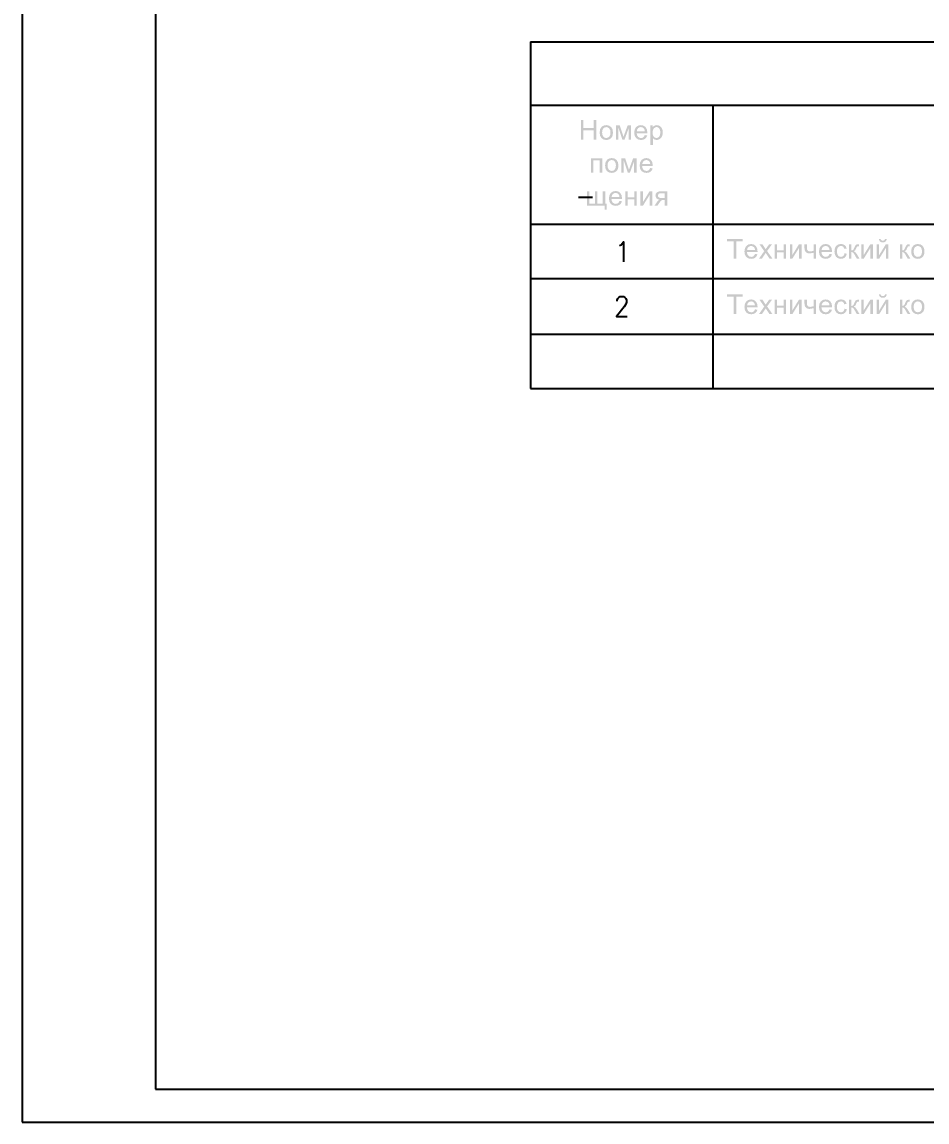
# Model space of a CAD drawing. Header units: millimetres. Extents: x 0 to 420, y 0 to 297.
# Drawn here: x 0.2 to 47.9, y 0 to 58 of the extents above; entities that cross this region are included whole.
import ezdxf

# ---------------------------------------------------------------- set-up
doc = ezdxf.new("R2010")
doc.units = ezdxf.units.MM
doc.layers.get('0').update_dxf_attribs({"linetype": 'CONTINUOUS'})
doc.styles.get("Standard").update_dxf_attribs({"font": 'STANDARD'})

msp = doc.modelspace()

# ---------------------------------------------------------------- hatches: boundary and pattern name
at = {"true_color": 0x0000fb}
for points in [[(29.664423, 51.773666), (29.664423, 52.808849), (29.801676, 52.808849), (29.801676, 52.383862), (30.339662, 52.383862), (30.339662, 52.808849), (30.476915, 52.808849), (30.476915, 51.773666), (30.339662, 51.773666), (30.339662, 52.261492), (29.801676, 52.261492), (29.801676, 51.773666)], [(31.514883, 52.52387), (31.712769, 52.52387), (31.910104, 51.923597), (32.128937, 52.52387), (32.31194, 52.52387), (32.31194, 51.773666), (32.184609, 51.773666), (32.184609, 52.377247), (31.963021, 51.773666), (31.848919, 51.773666), (31.639457, 52.406462), (31.639457, 51.773666), (31.514883, 51.773666)], [(30.194913, 50.788204), (30.786918, 50.788204), (30.786918, 50.038), (30.659587, 50.038), (30.659587, 50.682922), (30.322244, 50.682922), (30.322244, 50.038), (30.194913, 50.038)], [(31.802181, 50.788204), (32.000068, 50.788204), (32.197403, 50.18793), (32.416235, 50.788204), (32.599239, 50.788204), (32.599239, 50.038), (32.471908, 50.038), (32.471908, 50.641581), (32.250319, 50.038), (32.136218, 50.038), (31.926756, 50.670795), (31.926756, 50.038), (31.802181, 50.038)], [(29.987105, 49.052537), (30.113885, 49.052537), (30.113885, 48.407064), (30.403824, 48.407064), (30.403824, 49.052537), (30.530604, 49.052537), (30.530604, 48.407064), (30.821094, 48.407064), (30.821094, 49.052537), (30.947322, 49.052537), (30.947322, 48.407064), (31.031658, 48.407064), (31.031658, 48.089564), (30.926376, 48.089564), (30.926376, 48.302333), (29.987105, 48.302333)], [(31.998386, 49.052537), (32.125716, 49.052537), (32.125716, 48.739998), (32.477943, 48.739998), (32.477943, 49.052537), (32.605274, 49.052537), (32.605274, 48.302333), (32.477943, 48.302333), (32.477943, 48.634716), (32.125716, 48.634716), (32.125716, 48.302333), (31.998386, 48.302333)], [(32.804474, 49.052537), (32.931805, 49.052537), (32.931805, 48.480376), (33.284032, 49.052537), (33.421284, 49.052537), (33.421284, 48.302333), (33.293953, 48.302333), (33.293953, 48.870636), (32.941727, 48.302333), (32.804474, 48.302333)], [(37.712828, 45.508333), (37.712828, 46.421697), (37.372177, 46.421697), (37.372177, 46.543515), (38.192385, 46.543515), (38.192385, 46.421697), (37.850081, 46.421697), (37.850081, 45.508333)], [(39.053817, 45.508333), (39.327771, 45.898042), (39.074212, 46.258537), (39.233513, 46.258537), (39.348717, 46.082699), (39.400531, 45.998364), (39.457858, 46.081046), (39.584086, 46.258537), (39.736221, 46.258537), (39.47715, 45.905208), (39.756065, 45.508333), (39.600071, 45.508333), (39.445731, 45.741497), (39.404941, 45.804336), (39.208157, 45.508333)], [(39.869907, 46.258537), (39.997238, 46.258537), (39.997238, 45.945998), (40.349465, 45.945998), (40.349465, 46.258537), (40.476795, 46.258537), (40.476795, 45.508333), (40.349465, 45.508333), (40.349465, 45.840716), (39.997238, 45.840716), (39.997238, 45.508333), (39.869907, 45.508333)], [(40.675996, 46.258537), (40.803327, 46.258537), (40.803327, 45.686376), (41.155553, 46.258537), (41.292806, 46.258537), (41.292806, 45.508333), (41.165475, 45.508333), (41.165475, 46.076636), (40.813249, 45.508333), (40.675996, 45.508333)], [(41.446012, 46.258537), (41.573343, 46.258537), (41.573343, 46.116324), (41.575961, 46.037293), (41.584367, 45.983481), (41.636732, 45.911272), (41.683723, 45.887983), (41.741463, 45.880403), (41.824077, 45.889912), (41.927774, 45.918437), (41.927774, 46.258537), (42.055105, 46.258537), (42.055105, 45.508333), (41.927774, 45.508333), (41.927774, 45.810399), (41.708942, 45.774019), (41.628257, 45.784768), (41.557909, 45.817014), (41.502994, 45.865245), (41.469163, 45.923398), (41.446012, 46.062305)], [(43.556169, 45.782838), (43.681295, 45.766853), (43.64457, 45.651167), (43.576013, 45.564006), (43.481893, 45.509436), (43.368756, 45.491245), (43.229919, 45.516188), (43.12126, 45.591567), (43.051325, 45.714074), (43.028105, 45.880403), (43.038096, 45.994436), (43.068344, 46.093173), (43.11878, 46.172616), (43.190713, 46.229323), (43.276358, 46.263567), (43.369858, 46.275074), (43.480584, 46.259502), (43.569398, 46.213337), (43.633133, 46.13851), (43.669168, 46.038051), (43.545696, 46.018758), (43.520891, 46.084835), (43.482857, 46.132309), (43.433386, 46.16111), (43.374819, 46.170894), (43.287245, 46.1536), (43.218274, 46.101992), (43.173626, 46.012971), (43.158743, 45.884262), (43.173212, 45.753211), (43.216621, 45.664327), (43.283249, 45.612995), (43.367653, 45.595976), (43.436211, 45.607276), (43.492779, 45.641727), (43.533569, 45.699674)], [(43.796791, 46.258537), (43.92357, 46.258537), (43.92357, 45.934423), (43.975385, 45.94021), (44.009009, 45.957574), (44.038843, 46.003049), (44.080667, 46.093173), (44.114498, 46.166691), (44.1413, 46.21003), (44.194768, 46.248615), (44.292333, 46.258537), (44.317689, 46.258537), (44.317689, 46.153255), (44.282412, 46.153806), (44.241139, 46.150086), (44.218471, 46.138923), (44.199591, 46.107918), (44.173271, 46.046319), (44.14509, 45.984239), (44.119803, 45.944896), (44.04594, 45.893081), (44.127038, 45.844299), (44.206895, 45.740946), (44.346353, 45.508333), (44.206344, 45.508333), (44.070745, 45.740946), (44.031402, 45.798479), (43.997433, 45.832448), (43.92357, 45.855048), (43.92357, 45.508333), (43.796791, 45.508333)], [(44.437393, 46.258537), (44.564724, 46.258537), (44.564724, 45.686376), (44.916951, 46.258537), (45.054203, 46.258537), (45.054203, 45.508333), (44.926873, 45.508333), (44.926873, 46.076636), (44.574646, 45.508333), (44.437393, 45.508333)], [(46.476823, 46.258537), (46.603603, 46.258537), (46.603603, 45.934423), (46.655417, 45.94021), (46.689041, 45.957574), (46.718875, 46.003049), (46.760699, 46.093173), (46.79453, 46.166691), (46.821333, 46.21003), (46.8748, 46.248615), (46.972366, 46.258537), (46.997721, 46.258537), (46.997721, 46.153255), (46.962444, 46.153806), (46.921171, 46.150086), (46.898503, 46.138923), (46.879624, 46.107918), (46.853303, 46.046319), (46.825122, 45.984239), (46.799835, 45.944896), (46.725972, 45.893081), (46.80707, 45.844299), (46.886927, 45.740946), (47.026385, 45.508333), (46.886376, 45.508333), (46.750777, 45.740946), (46.711434, 45.798479), (46.677465, 45.832448), (46.603603, 45.855048), (46.603603, 45.508333), (46.476823, 45.508333)], [(37.712828, 42.587333), (37.712828, 43.500697), (37.372177, 43.500697), (37.372177, 43.622515), (38.192385, 43.622515), (38.192385, 43.500697), (37.850081, 43.500697), (37.850081, 42.587333)], [(39.053817, 42.587333), (39.327771, 42.977042), (39.074212, 43.337537), (39.233513, 43.337537), (39.348717, 43.161699), (39.400531, 43.077364), (39.457858, 43.160046), (39.584086, 43.337537), (39.736221, 43.337537), (39.47715, 42.984208), (39.756065, 42.587333), (39.600071, 42.587333), (39.445731, 42.820497), (39.404941, 42.883336), (39.208157, 42.587333)], [(39.869907, 43.337537), (39.997238, 43.337537), (39.997238, 43.024998), (40.349465, 43.024998), (40.349465, 43.337537), (40.476795, 43.337537), (40.476795, 42.587333), (40.349465, 42.587333), (40.349465, 42.919716), (39.997238, 42.919716), (39.997238, 42.587333), (39.869907, 42.587333)], [(40.675996, 43.337537), (40.803327, 43.337537), (40.803327, 42.765376), (41.155553, 43.337537), (41.292806, 43.337537), (41.292806, 42.587333), (41.165475, 42.587333), (41.165475, 43.155636), (40.813249, 42.587333), (40.675996, 42.587333)], [(41.446012, 43.337537), (41.573343, 43.337537), (41.573343, 43.195324), (41.575961, 43.116293), (41.584367, 43.062481), (41.636732, 42.990272), (41.683723, 42.966983), (41.741463, 42.959403), (41.824077, 42.968912), (41.927774, 42.997437), (41.927774, 43.337537), (42.055105, 43.337537), (42.055105, 42.587333), (41.927774, 42.587333), (41.927774, 42.889399), (41.708942, 42.853019), (41.628257, 42.863768), (41.557909, 42.896014), (41.502994, 42.944245), (41.469163, 43.002398), (41.446012, 43.141305)], [(43.556169, 42.861838), (43.681295, 42.845853), (43.64457, 42.730167), (43.576013, 42.643006), (43.481893, 42.588436), (43.368756, 42.570245), (43.229919, 42.595188), (43.12126, 42.670567), (43.051325, 42.793074), (43.028105, 42.959403), (43.038096, 43.073436), (43.068344, 43.172173), (43.11878, 43.251616), (43.190713, 43.308323), (43.276358, 43.342567), (43.369858, 43.354074), (43.480584, 43.338502), (43.569398, 43.292338), (43.633133, 43.21751), (43.669168, 43.117051), (43.545696, 43.097759), (43.520891, 43.163835), (43.482857, 43.211309), (43.433386, 43.24011), (43.374819, 43.249894), (43.287245, 43.2326), (43.218274, 43.180992), (43.173626, 43.091971), (43.158743, 42.963262), (43.173212, 42.832211), (43.216621, 42.743327), (43.283249, 42.691995), (43.367653, 42.674976), (43.436211, 42.686276), (43.492779, 42.720727), (43.533569, 42.778674)], [(43.796791, 43.337537), (43.92357, 43.337537), (43.92357, 43.013423), (43.975385, 43.01921), (44.009009, 43.036574), (44.038843, 43.082049), (44.080667, 43.172173), (44.114498, 43.245691), (44.1413, 43.28903), (44.194768, 43.327615), (44.292333, 43.337537), (44.317689, 43.337537), (44.317689, 43.232255), (44.282412, 43.232806), (44.241139, 43.229086), (44.218471, 43.217923), (44.199591, 43.186918), (44.173271, 43.125319), (44.14509, 43.063239), (44.119803, 43.023896), (44.04594, 42.972081), (44.127038, 42.923299), (44.206895, 42.819946), (44.346353, 42.587333), (44.206344, 42.587333), (44.070745, 42.819946), (44.031402, 42.877479), (43.997433, 42.911448), (43.92357, 42.934048), (43.92357, 42.587333), (43.796791, 42.587333)], [(44.437393, 43.337537), (44.564724, 43.337537), (44.564724, 42.765376), (44.916951, 43.337537), (45.054203, 43.337537), (45.054203, 42.587333), (44.926873, 42.587333), (44.926873, 43.155636), (44.574646, 42.587333), (44.437393, 42.587333)], [(46.476823, 43.337537), (46.603603, 43.337537), (46.603603, 43.013423), (46.655417, 43.01921), (46.689041, 43.036574), (46.718875, 43.082049), (46.760699, 43.172173), (46.79453, 43.245691), (46.821333, 43.28903), (46.8748, 43.327615), (46.972366, 43.337537), (46.997721, 43.337537), (46.997721, 43.232255), (46.962444, 43.232806), (46.921171, 43.229086), (46.898503, 43.217923), (46.879624, 43.186918), (46.853303, 43.125319), (46.825122, 43.063239), (46.799835, 43.023896), (46.725972, 42.972081), (46.80707, 42.923299), (46.886927, 42.819946), (47.026385, 42.587333), (46.886376, 42.587333), (46.750777, 42.819946), (46.711434, 42.877479), (46.677465, 42.911448), (46.603603, 42.934048), (46.603603, 42.587333), (46.476823, 42.587333)]]:
    msp.add_hatch(color=0, dxfattribs=at).paths.add_polyline_path(points, flags=0)
h = msp.add_hatch(color=0, dxfattribs=at)
h.paths.add_polyline_path([(30.651686, 52.148493), (30.680624, 52.329705), (30.767441, 52.457173), (30.874859, 52.519461), (31.003361, 52.540407), (31.143921, 52.514913), (31.256369, 52.438983), (31.329818, 52.318681), (31.354485, 52.159517), (31.343461, 52.029706), (31.310939, 51.931314), (31.257265, 51.857727), (31.18416, 51.80233), (31.097481, 51.768085), (31.003361, 51.756579), (30.860734, 51.781797), (30.7487, 51.857451), (30.675801, 51.980648)], flags=0)
h.paths.add_polyline_path([(30.782324, 52.148493), (30.798033, 52.02254), (30.845162, 51.932968), (30.915993, 51.879155), (31.003361, 51.86131), (31.09004, 51.879155), (31.161009, 51.932968), (31.208138, 52.023918), (31.223847, 52.152903), (31.207862, 52.274928), (31.160457, 52.363467), (31.089764, 52.417555), (31.003361, 52.435676), (30.915993, 52.417624), (30.845162, 52.364018), (30.798033, 52.274446)], flags=0)
h = msp.add_hatch(color=0, dxfattribs=at)
h.paths.add_polyline_path([(33.030134, 52.015099), (33.161875, 51.999114), (33.117226, 51.896519), (33.046119, 51.819969), (32.950484, 51.772357), (32.831697, 51.756579), (32.684178, 51.781866), (32.570972, 51.858002), (32.498556, 51.979545), (32.474509, 52.142429), (32.4989, 52.310137), (32.572074, 52.435676), (32.684109, 52.514086), (32.825082, 52.540407), (32.961577, 52.514775), (33.070373, 52.437881), (33.141824, 52.314684), (33.165733, 52.150146), (33.165182, 52.115971), (32.605698, 52.115971), (32.626645, 52.006762), (32.675703, 51.926904), (32.746396, 51.877571), (32.832799, 51.86131), (32.897291, 51.870405), (32.951862, 51.89769), (32.996166, 51.945232)], flags=0)
h.paths.add_polyline_path([(32.612864, 52.220702), (33.031788, 52.220702), (33.015665, 52.303384), (32.983832, 52.362916), (32.913897, 52.417762), (32.826185, 52.436227), (32.745569, 52.421413), (32.67901, 52.377247), (32.632708, 52.30869)], flags=0)
h = msp.add_hatch(color=0, dxfattribs=at)
h.paths.add_polyline_path([(33.329438, 51.486483), (33.329438, 52.52387), (33.445193, 52.52387), (33.445193, 52.426305), (33.537246, 52.511744), (33.662923, 52.540407), (33.753116, 52.528005), (33.832146, 52.490798), (33.896225, 52.431197), (33.942941, 52.35134), (33.970984, 52.257082), (33.980423, 52.154556), (33.970088, 52.044864), (33.939082, 51.946748), (33.888301, 51.865237), (33.818917, 51.805637), (33.738302, 51.768912), (33.653553, 51.756579), (33.539451, 51.783588), (33.456769, 51.851388), (33.456769, 51.486483)], flags=0)
h.paths.add_polyline_path([(33.444642, 52.144634), (33.45918, 52.018406), (33.503071, 51.930212), (33.567976, 51.878397), (33.645284, 51.86131), (33.723557, 51.879155), (33.790254, 51.932968), (33.83566, 52.024194), (33.850888, 52.155107), (33.836074, 52.280302), (33.791908, 52.36953), (33.726933, 52.423136), (33.650796, 52.441188), (33.574315, 52.422171), (33.506929, 52.36512), (33.460076, 52.271827)], flags=0)
h = msp.add_hatch(color=0, dxfattribs=at)
h.paths.add_polyline_path([(30.938984, 50.412826), (30.967923, 50.594038), (31.054739, 50.721507), (31.162158, 50.783794), (31.29066, 50.80474), (31.431219, 50.779247), (31.543667, 50.703317), (31.617117, 50.583014), (31.641784, 50.42385), (31.630759, 50.294039), (31.598238, 50.195647), (31.544563, 50.12206), (31.471458, 50.066663), (31.38478, 50.032419), (31.29066, 50.020912), (31.148033, 50.04613), (31.035998, 50.121785), (30.9631, 50.244981)], flags=0)
h.paths.add_polyline_path([(31.069622, 50.412826), (31.085332, 50.286873), (31.132461, 50.197301), (31.203292, 50.143489), (31.29066, 50.125643), (31.377338, 50.143489), (31.448307, 50.197301), (31.495436, 50.288252), (31.511146, 50.417236), (31.49516, 50.539261), (31.447756, 50.6278), (31.377063, 50.681888), (31.29066, 50.700009), (31.203292, 50.681957), (31.132461, 50.628351), (31.085332, 50.538779)], flags=0)
h = msp.add_hatch(color=0, dxfattribs=at)
h.paths.add_polyline_path([(33.317433, 50.279432), (33.449173, 50.263447), (33.404525, 50.160852), (33.333418, 50.084302), (33.237782, 50.036691), (33.118995, 50.020912), (32.971476, 50.046199), (32.85827, 50.122336), (32.785855, 50.243879), (32.761808, 50.406763), (32.786199, 50.57447), (32.859373, 50.700009), (32.971407, 50.77842), (33.112381, 50.80474), (33.248875, 50.779109), (33.357671, 50.702214), (33.429123, 50.579018), (33.453032, 50.41448), (33.45248, 50.380304), (32.892997, 50.380304), (32.913943, 50.271095), (32.963001, 50.191238), (33.033695, 50.141904), (33.120098, 50.125643), (33.18459, 50.134738), (33.23916, 50.162023), (33.283464, 50.209566)], flags=0)
h.paths.add_polyline_path([(32.900163, 50.485035), (33.319086, 50.485035), (33.302963, 50.567718), (33.271131, 50.627249), (33.201195, 50.682095), (33.113483, 50.700561), (33.032868, 50.685747), (32.966309, 50.641581), (32.920007, 50.573023)], flags=0)
h = msp.add_hatch(color=0, dxfattribs=at)
h.paths.add_polyline_path([(31.698531, 48.543765), (31.830271, 48.52778), (31.785623, 48.425185), (31.714516, 48.348635), (31.61888, 48.301024), (31.500093, 48.285245), (31.352574, 48.310532), (31.239368, 48.386669), (31.166952, 48.508212), (31.142906, 48.671096), (31.167297, 48.838803), (31.240471, 48.964343), (31.352505, 49.042753), (31.493478, 49.069074), (31.629973, 49.043442), (31.738769, 48.966548), (31.810221, 48.843351), (31.83413, 48.678813), (31.833578, 48.644638), (31.274095, 48.644638), (31.295041, 48.535428), (31.344099, 48.455571), (31.414792, 48.406237), (31.501195, 48.389976), (31.565688, 48.399071), (31.620258, 48.426357), (31.664562, 48.473899)], flags=0)
h.paths.add_polyline_path([(31.281261, 48.749369), (31.700184, 48.749369), (31.684061, 48.832051), (31.652228, 48.891582), (31.582293, 48.946428), (31.494581, 48.964894), (31.413966, 48.95008), (31.347406, 48.905914), (31.301104, 48.837356)], flags=0)
h = msp.add_hatch(color=0, dxfattribs=at)
h.paths.add_polyline_path([(34.211695, 49.052537), (34.211695, 48.302333), (34.085467, 48.302333), (34.085467, 48.594477), (34.012155, 48.594477), (33.953313, 48.590068), (33.911834, 48.57739), (33.871595, 48.54094), (33.816474, 48.466044), (33.705128, 48.302333), (33.548032, 48.302333), (33.684733, 48.504078), (33.747296, 48.576494), (33.809859, 48.608809), (33.71505, 48.635749), (33.648353, 48.687081), (33.608941, 48.755639), (33.595988, 48.833705), (33.613075, 48.921417), (33.664889, 48.991352), (33.749156, 49.037241), (33.864429, 49.052537)], flags=0)
h.paths.add_polyline_path([(34.085467, 48.947255), (33.904668, 48.947255), (33.810824, 48.938298), (33.757494, 48.911977), (33.724972, 48.829295), (33.73703, 48.770866), (33.773479, 48.730627), (33.840383, 48.707063), (33.944907, 48.699208), (34.085467, 48.699208)], flags=0)
h = msp.add_hatch(color=0, dxfattribs=at)
h.paths.add_polyline_path([(45.254263, 46.258537), (45.381593, 46.258537), (45.381593, 45.686376), (45.73382, 46.258537), (45.871072, 46.258537), (45.871072, 45.508333), (45.743742, 45.508333), (45.743742, 46.076636), (45.391515, 45.508333), (45.254263, 45.508333)], flags=0)
h.paths.add_polyline_path([(45.698542, 46.542413), (45.785083, 46.542413), (45.763585, 46.464278), (45.720591, 46.406814), (45.657339, 46.371123), (45.576723, 46.35941), (45.495213, 46.371054), (45.432305, 46.406263), (45.388897, 46.463589), (45.367813, 46.542413), (45.454905, 46.542413), (45.49349, 46.470755), (45.572865, 46.447053), (45.658855, 46.469653)], flags=0)
h = msp.add_hatch(color=0, dxfattribs=at)
h.paths.add_polyline_path([(38.8394, 45.749765), (38.971141, 45.73378), (38.926492, 45.631185), (38.855385, 45.554635), (38.75975, 45.507024), (38.640963, 45.491245), (38.493444, 45.516532), (38.380238, 45.592669), (38.307822, 45.714212), (38.283775, 45.877096), (38.308166, 46.044803), (38.38134, 46.170343), (38.493375, 46.248753), (38.634348, 46.275074), (38.770843, 46.249442), (38.879639, 46.172548), (38.95109, 46.049351), (38.974999, 45.884813), (38.974448, 45.850638), (38.414964, 45.850638), (38.435911, 45.741428), (38.484969, 45.661571), (38.555662, 45.612237), (38.642065, 45.595976), (38.706557, 45.605071), (38.761128, 45.632357), (38.805432, 45.679899)], flags=0)
h.paths.add_polyline_path([(38.42213, 45.955369), (38.841054, 45.955369), (38.824931, 46.038051), (38.793098, 46.097582), (38.723163, 46.152428), (38.63545, 46.170894), (38.554835, 46.15608), (38.488276, 46.111914), (38.441974, 46.043356)], flags=0)
h = msp.add_hatch(color=0, dxfattribs=at)
h.paths.add_polyline_path([(42.767386, 45.749765), (42.899127, 45.73378), (42.854478, 45.631185), (42.783371, 45.554635), (42.687736, 45.507024), (42.568949, 45.491245), (42.42143, 45.516532), (42.308224, 45.592669), (42.235808, 45.714212), (42.211761, 45.877096), (42.236152, 46.044803), (42.309326, 46.170343), (42.421361, 46.248753), (42.562334, 46.275074), (42.698829, 46.249442), (42.807625, 46.172548), (42.879076, 46.049351), (42.902985, 45.884813), (42.902434, 45.850638), (42.34295, 45.850638), (42.363897, 45.741428), (42.412955, 45.661571), (42.483648, 45.612237), (42.570051, 45.595976), (42.634543, 45.605071), (42.689114, 45.632357), (42.733418, 45.679899)], flags=0)
h.paths.add_polyline_path([(42.350116, 45.955369), (42.76904, 45.955369), (42.752917, 46.038051), (42.721084, 46.097582), (42.651149, 46.152428), (42.563437, 46.170894), (42.482821, 46.15608), (42.416262, 46.111914), (42.36996, 46.043356)], flags=0)
h = msp.add_hatch(color=0, dxfattribs=at)
h.paths.add_polyline_path([(47.070021, 45.88316), (47.09896, 46.064372), (47.185776, 46.19184), (47.293194, 46.254127), (47.421696, 46.275074), (47.562256, 46.24958), (47.674704, 46.17365), (47.748154, 46.053347), (47.772821, 45.894184), (47.761796, 45.764373), (47.729275, 45.665981), (47.6756, 45.592393), (47.602495, 45.536996), (47.515816, 45.502752), (47.421696, 45.491245), (47.279069, 45.516464), (47.167035, 45.592118), (47.094137, 45.715314)], flags=0)
h.paths.add_polyline_path([(47.200659, 45.88316), (47.216369, 45.757207), (47.263498, 45.667634), (47.334329, 45.613822), (47.421696, 45.595976), (47.508375, 45.613822), (47.579344, 45.667634), (47.626473, 45.758585), (47.642182, 45.887569), (47.626197, 46.009595), (47.578793, 46.098133), (47.508099, 46.152221), (47.421696, 46.170343), (47.334329, 46.15229), (47.263498, 46.098685), (47.216369, 46.009112)], flags=0)
h = msp.add_hatch(color=0, dxfattribs=at)
h.paths.add_polyline_path([(45.254263, 43.337537), (45.381593, 43.337537), (45.381593, 42.765376), (45.73382, 43.337537), (45.871072, 43.337537), (45.871072, 42.587333), (45.743742, 42.587333), (45.743742, 43.155636), (45.391515, 42.587333), (45.254263, 42.587333)], flags=0)
h.paths.add_polyline_path([(45.698542, 43.621413), (45.785083, 43.621413), (45.763585, 43.543278), (45.720591, 43.485814), (45.657339, 43.450123), (45.576723, 43.43841), (45.495213, 43.450054), (45.432305, 43.485263), (45.388897, 43.542589), (45.367813, 43.621413), (45.454905, 43.621413), (45.49349, 43.549755), (45.572865, 43.526053), (45.658855, 43.548653)], flags=0)
h = msp.add_hatch(color=0, dxfattribs=at)
h.paths.add_polyline_path([(38.8394, 42.828765), (38.971141, 42.81278), (38.926492, 42.710185), (38.855385, 42.633635), (38.75975, 42.586024), (38.640963, 42.570245), (38.493444, 42.595532), (38.380238, 42.671669), (38.307822, 42.793212), (38.283775, 42.956096), (38.308166, 43.123803), (38.38134, 43.249343), (38.493375, 43.327753), (38.634348, 43.354074), (38.770843, 43.328442), (38.879639, 43.251548), (38.95109, 43.128351), (38.974999, 42.963813), (38.974448, 42.929638), (38.414964, 42.929638), (38.435911, 42.820428), (38.484969, 42.740571), (38.555662, 42.691237), (38.642065, 42.674976), (38.706557, 42.684071), (38.761128, 42.711357), (38.805432, 42.758899)], flags=0)
h.paths.add_polyline_path([(38.42213, 43.034369), (38.841054, 43.034369), (38.824931, 43.117051), (38.793098, 43.176582), (38.723163, 43.231428), (38.63545, 43.249894), (38.554835, 43.23508), (38.488276, 43.190914), (38.441974, 43.122356)], flags=0)
h = msp.add_hatch(color=0, dxfattribs=at)
h.paths.add_polyline_path([(42.767386, 42.828765), (42.899127, 42.81278), (42.854478, 42.710185), (42.783371, 42.633635), (42.687736, 42.586024), (42.568949, 42.570245), (42.42143, 42.595532), (42.308224, 42.671669), (42.235808, 42.793212), (42.211761, 42.956096), (42.236152, 43.123803), (42.309326, 43.249343), (42.421361, 43.327753), (42.562334, 43.354074), (42.698829, 43.328442), (42.807625, 43.251548), (42.879076, 43.128351), (42.902985, 42.963813), (42.902434, 42.929638), (42.34295, 42.929638), (42.363897, 42.820428), (42.412955, 42.740571), (42.483648, 42.691237), (42.570051, 42.674976), (42.634543, 42.684071), (42.689114, 42.711357), (42.733418, 42.758899)], flags=0)
h.paths.add_polyline_path([(42.350116, 43.034369), (42.76904, 43.034369), (42.752917, 43.117051), (42.721084, 43.176582), (42.651149, 43.231428), (42.563437, 43.249894), (42.482821, 43.23508), (42.416262, 43.190914), (42.36996, 43.122356)], flags=0)
h = msp.add_hatch(color=0, dxfattribs=at)
h.paths.add_polyline_path([(47.070021, 42.96216), (47.09896, 43.143372), (47.185776, 43.27084), (47.293194, 43.333127), (47.421696, 43.354074), (47.562256, 43.32858), (47.674704, 43.25265), (47.748154, 43.132347), (47.772821, 42.973184), (47.761796, 42.843373), (47.729275, 42.744981), (47.6756, 42.671393), (47.602495, 42.615996), (47.515816, 42.581752), (47.421696, 42.570245), (47.279069, 42.595464), (47.167035, 42.671118), (47.094137, 42.794314)], flags=0)
h.paths.add_polyline_path([(47.200659, 42.96216), (47.216369, 42.836207), (47.263498, 42.746634), (47.334329, 42.692822), (47.421696, 42.674976), (47.508375, 42.692822), (47.579344, 42.746634), (47.626473, 42.837585), (47.642182, 42.966569), (47.626197, 43.088595), (47.578793, 43.177134), (47.508099, 43.231222), (47.421696, 43.249343), (47.334329, 43.23129), (47.263498, 43.177685), (47.216369, 43.088112)], flags=0)

# ---------------------------------------------------------------- linework, layer by layer
at = {"color": 0, "true_color": 0x000007}
for points in [[(0.211668, 0), (420.073667, 0), (420.073667, 296.925999), (0.211668, 296.925999)], [(7.239002, 1.735667), (418.338, 1.735667), (418.338, 295.190332), (7.239002, 295.190332)]]:
    msp.add_lwpolyline(points, close=True, dxfattribs=at)
at = {"color": 0, "true_color": 0x0000fb}
for points in [[(27.008668, 56.938333), (97.620668, 56.938333)], [(27.008668, 56.938333), (27.008668, 53.594)]]:
    msp.add_lwpolyline(points, dxfattribs=at)
at = {"color": 0, "true_color": 0x000007}
for points in [[(27.008668, 53.594), (97.620668, 53.594)], [(27.008668, 53.594), (27.008668, 38.650333)], [(36.618335, 53.594), (36.618335, 38.650333)], [(27.008668, 47.328666), (97.620668, 47.328666)], [(27.008668, 44.45), (97.620668, 44.45)], [(27.008668, 41.529), (97.620668, 41.529)], [(27.008668, 38.650333), (97.620668, 38.650333)]]:
    msp.add_lwpolyline(points, dxfattribs=at)

# ---------------------------------------------------------------- texts
at = {"color": 0, "true_color": 0x0000fb, "char_height": 1.048985, "attachment_point": 1}
for s, insert, width in [('-', (29.379335, 49.351325), 0.46621555), ('1', (31.453668, 46.387992), 0.23310778), ('2', (31.411334, 43.509322), 0.46621555)]:
    msp.add_mtext(s, dxfattribs=dict(at, insert=insert, width=width))

doc.saveas('drawing.dxf')
